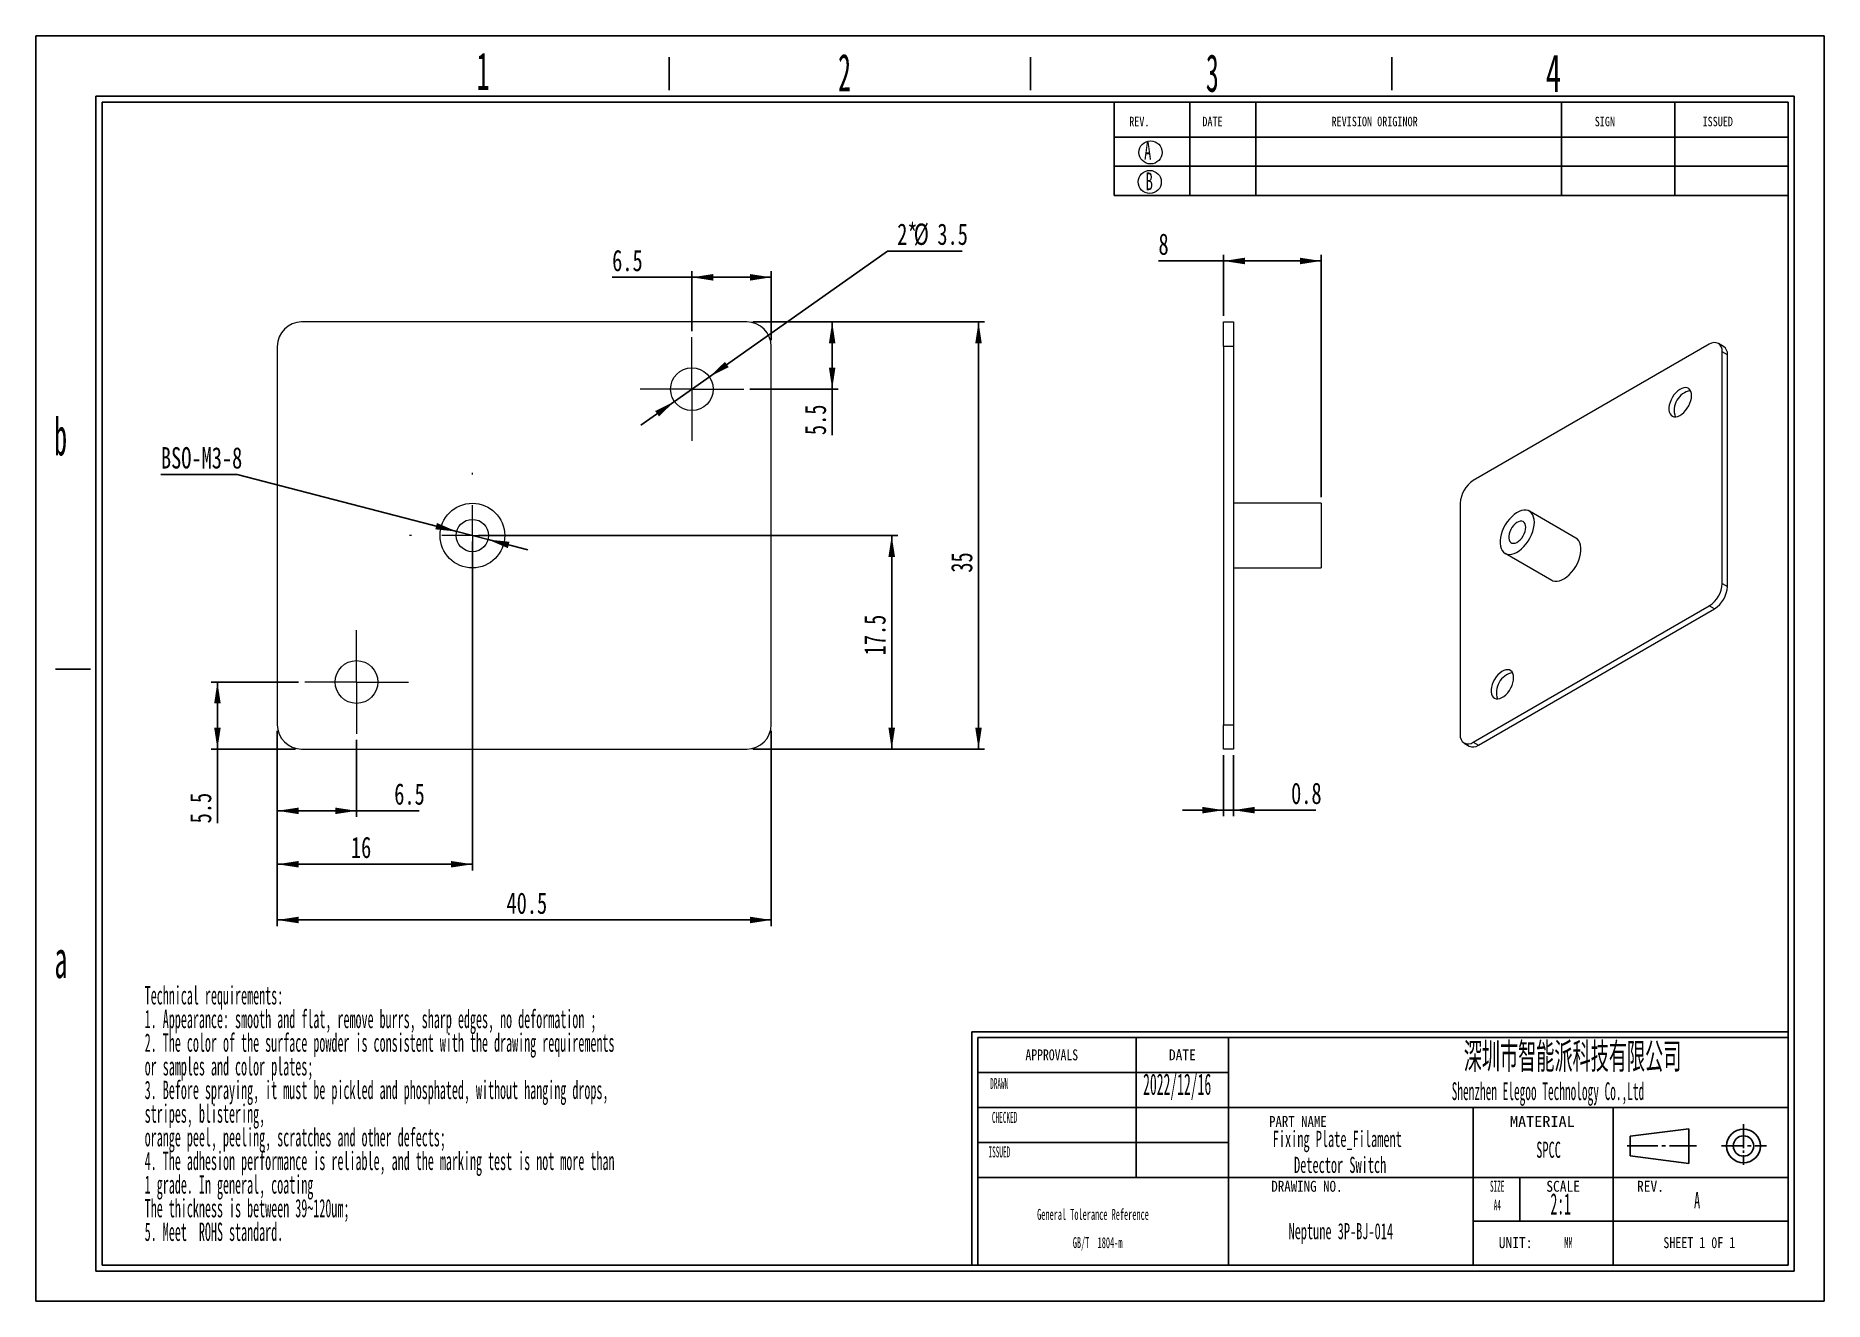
# Model space of a CAD drawing. Header units: millimetres. Extents: x 2 to 295, y 1 to 209.
import ezdxf

# ---------------------------------------------------------------- set-up
doc = ezdxf.new("R2010")
doc.units = ezdxf.units.MM
doc.linetypes.add('CENTER', pattern=[10.16, 6.35, -1.27, 1.27, -1.27])
doc.layers.add('DIM', color=5, linetype='Continuous')
doc.layers.add('SLD-0', color=179, linetype='Continuous')
doc.layers.add('中心线', color=1, linetype='CENTER', lineweight=15)
doc.styles.add('SLDTEXTSTYLE0', font='TXT', dxfattribs={"width": 0.56})
doc.styles.add('SLDTEXTSTYLE1', font='TXT', dxfattribs={"width": 0.469})
doc.styles.add('SLDTEXTSTYLE10', font='TXT', dxfattribs={"width": 1.089})
doc.styles.add('SLDTEXTSTYLE11', font='TXT', dxfattribs={"width": 0.56, "bigfont": 'bigfont'})
doc.styles.add('SLDTEXTSTYLE12', font='TXT', dxfattribs={"width": 0.805625})
doc.styles.add('SLDTEXTSTYLE13', font='TXT', dxfattribs={"width": 0.7})
doc.styles.add('SLDTEXTSTYLE2', font='TXT', dxfattribs={"width": 0.484})
doc.styles.add('SLDTEXTSTYLE3', font='TXT', dxfattribs={"width": 0.40535})
doc.styles.add('SLDTEXTSTYLE4', font='TXT', dxfattribs={"width": 0.6})
doc.styles.add('SLDTEXTSTYLE5', font='TXT', dxfattribs={"width": 0.5025})
doc.styles.add('SLDTEXTSTYLE6', font='TXT', dxfattribs={"width": 0.9075})
doc.styles.add('SLDTEXTSTYLE7', font='TXT', dxfattribs={"width": 0.870455})
doc.styles.add('SLDTEXTSTYLE8', font='TXT', dxfattribs={"width": 0.7865})
doc.styles.add('SLDTEXTSTYLE9', font='TXT', dxfattribs={"width": 0.862222})
doc.dimstyles.new('SLDDIMSTYLE0', dxfattribs={"dimtxt": 3.5, "dimasz": 3.5, "dimexe": 0, "dimexo": 0.0625, "dimgap": 0.875, "dimtad": 2, "dimlfac": 0.5, "dimrnd": 1e-09, "dimzin": 12, "dimdsep": 46, "dimtxsty": 'SLDTEXTSTYLE1', "dimsah": 1, "dimcen": 0.09, "dimadec": 0, "dimazin": 3, "dimtfac": 1, "dimtofl": 0, "dimtmove": 0, "dimatfit": 3, "dimfxl": 0, "dimfrac": 2, "dimtolj": 1, "dimtzin": 12, "dimarcsym": 0})
doc.dimstyles.new('SLDDIMSTYLE1', dxfattribs={"dimtxt": 3.5, "dimasz": 3.5, "dimexe": 0, "dimexo": 0.0625, "dimgap": 0.875, "dimtad": 0, "dimtih": 1, "dimtoh": 1, "dimlfac": 0.5, "dimrnd": 1e-09, "dimzin": 12, "dimdsep": 46, "dimtxsty": 'SLDTEXTSTYLE1', "dimsah": 1, "dimcen": 0, "dimadec": 0, "dimazin": 3, "dimtfac": 1, "dimtmove": 0, "dimatfit": 3, "dimfxl": 0, "dimfrac": 2, "dimtolj": 1, "dimtzin": 12, "dimarcsym": 0})
doc.dimstyles.new('SLDDIMSTYLE2', dxfattribs={"dimtxt": 3.5, "dimasz": 3.5, "dimexe": 0, "dimexo": 0.0625, "dimgap": 0.875, "dimtad": 0, "dimtih": 1, "dimtoh": 1, "dimlfac": 0.5, "dimrnd": 1e-09, "dimzin": 12, "dimdsep": 46, "dimtxsty": 'SLDTEXTSTYLE1', "dimsah": 1, "dimcen": 0, "dimadec": 0, "dimazin": 3, "dimtfac": 1, "dimtmove": 0, "dimatfit": 3, "dimfxl": 0, "dimfrac": 2, "dimtolj": 1, "dimtzin": 12, "dimarcsym": 0})
doc.dimstyles.new('SLDDIMSTYLE3', dxfattribs={"dimtxt": 3.5, "dimasz": 3.5, "dimexe": 0, "dimexo": 0.0625, "dimgap": 0.875, "dimtad": 2, "dimlfac": 0.5, "dimrnd": 1e-09, "dimdsep": 46, "dimtxsty": 'SLDTEXTSTYLE1', "dimsah": 1, "dimcen": 0.09, "dimadec": 0, "dimazin": 2, "dimtfac": 1, "dimtmove": 0, "dimatfit": 0, "dimfxl": 0, "dimfrac": 2, "dimtolj": 1, "dimtzin": 12, "dimarcsym": 0})

# ---------------------------------------------------------------- blocks, each defined once
blk = doc.blocks.new('SW_NOTE_0')
at = {"layer": 'SLD-0', "color": 0, "char_height": 2.6458, "attachment_point": 2, "style": 'SLDTEXTSTYLE0'}
for s, insert in [('Fixing Plate_Filament', (13.2, 3.41)), ('Detector Switch', (13.67, -0.85))]:
    blk.add_mtext(s, dxfattribs=dict(at, insert=insert))
blk = doc.blocks.new('SW_NOTE_1')
at = {"layer": 'SLD-0', "color": 0, "char_height": 3, "attachment_point": 1, "style": 'SLDTEXTSTYLE2'}
for s, insert in [('Technical requirements:', (0, 3.87)), ('1. Appearance: smooth and flat, remove burrs, sharp edges, no deformation ;', (0, -0.01)), ('2. The color of the surface powder is consistent with the drawing requirements', (0, -3.88)), ('or samples and color plates;', (0, -7.76)), ('3. Before spraying, it must be pickled and phosphated, without hanging drops,', (0, -11.63)), ('stripes, blistering,', (0, -15.51)), ('orange peel, peeling, scratches and other defects;', (0, -19.38)), ('4. The adhesion performance is reliable, and the marking test is not more than', (0, -23.26)), ('1 grade. In general, coating', (0, -27.13)), ('The thickness is between 39~120um;', (0, -31.01)), ('5. Meet  ROHS standard.', (0, -34.88))]:
    blk.add_mtext(s, dxfattribs=dict(at, insert=insert))
blk = doc.blocks.new('SW_NOTE_2')
at = {"layer": 'SLD-0', "color": 0, "char_height": 1.7927, "attachment_point": 2, "style": 'SLDTEXTSTYLE2'}
for s, insert in [('General Tolerance Reference', (12.75, 2.31)), ('GB/T  1804-m', (13.51, -2.32))]:
    blk.add_mtext(s, dxfattribs=dict(at, insert=insert))
blk = doc.blocks.new('_D')
at = {"layer": 'DIM'}
for p, q in [((41.42, 94.77), (41.42, 62.77)), ((122.42, 94.77), (122.42, 62.77)), ((41.42, 63.77), (122.42, 63.77))]:
    blk.add_line(p, q, dxfattribs=at)
for points in [[(41.42, 63.77), (44.92, 63.23), (44.92, 64.31)], [(122.42, 63.77), (118.92, 64.31), (118.92, 63.23)]]:
    blk.add_solid(points, dxfattribs=at)
at = {"layer": 'DIM', "insert": (79.01, 68.28), "char_height": 3.5, "attachment_point": 1, "style": 'SLDTEXTSTYLE13'}
blk.add_mtext('40.5', dxfattribs=at)
blk = doc.blocks.new('_D_1')
at = {"layer": 'DIM'}
for p, q in [((119.42, 161.77), (157.42, 161.77)), ((156.42, 91.77), (156.42, 161.77)), ((119.42, 91.77), (157.42, 91.77))]:
    blk.add_line(p, q, dxfattribs=at)
for points in [[(156.42, 161.77), (155.88, 158.27), (156.95, 158.27)], [(156.42, 91.77), (156.95, 95.27), (155.88, 95.27)]]:
    blk.add_solid(points, dxfattribs=at)
at = {"layer": 'DIM', "insert": (151.9, 120.69), "char_height": 3.5, "attachment_point": 1, "rotation": 90, "style": 'SLDTEXTSTYLE13'}
blk.add_mtext('35', dxfattribs=at)
blk = doc.blocks.new('_D_2')
at = {"layer": 'DIM'}
for p, q in [((34.82, 136.75), (22.34, 136.75)), ((70.85, 127.43), (34.82, 136.75)), ((75.98, 126.11), (70.85, 127.43)), ((75.98, 126.11), (82.5, 124.42))]:
    blk.add_line(p, q, dxfattribs=at)
for points in [[(70.85, 127.43), (67.6, 128.83), (67.33, 127.79)], [(75.98, 126.11), (79.23, 124.71), (79.5, 125.75)]]:
    blk.add_solid(points, dxfattribs=at)
at = {"layer": 'DIM', "insert": (22.34, 141.26), "char_height": 3.5, "attachment_point": 1, "style": 'SLDTEXTSTYLE13'}
blk.add_mtext('BSO-M3-8', dxfattribs=at)
blk = doc.blocks.new('_D_3')
at = {"layer": 'DIM'}
for p, q in [((112.28, 152.79), (141.49, 173.39)), ((141.49, 173.39), (153.75, 173.39)), ((106.56, 148.75), (112.28, 152.79)), ((106.56, 148.75), (101.05, 144.87))]:
    blk.add_line(p, q, dxfattribs=at)
for points in [[(112.28, 152.79), (115.45, 154.36), (114.83, 155.24)], [(106.56, 148.75), (103.38, 147.18), (104.01, 146.3)]]:
    blk.add_solid(points, dxfattribs=at)
at = {"layer": 'DIM', "char_height": 3.5, "attachment_point": 1, "style": 'SLDTEXTSTYLE13'}
for s, insert in [('2*', (143.08, 177.91)), ('%%c', (145.8, 177.91)), ('3.5', (149.67, 177.91))]:
    blk.add_mtext(s, dxfattribs=dict(at, insert=insert))
blk = doc.blocks.new('_D_4')
at = {"layer": 'DIM'}
for p, q in [((73.42, 125.77), (73.42, 71.9)), ((41.42, 94.77), (41.42, 71.9)), ((73.42, 72.9), (41.42, 72.9))]:
    blk.add_line(p, q, dxfattribs=at)
for points in [[(41.42, 72.9), (44.92, 72.37), (44.92, 73.44)], [(73.42, 72.9), (69.92, 73.44), (69.92, 72.37)]]:
    blk.add_solid(points, dxfattribs=at)
at = {"layer": 'DIM', "insert": (53.5, 77.42), "char_height": 3.5, "attachment_point": 1, "style": 'SLDTEXTSTYLE13'}
blk.add_mtext('16', dxfattribs=at)
blk = doc.blocks.new('_D_5')
at = {"layer": 'DIM'}
for p, q in [((74.42, 126.77), (143.18, 126.77)), ((142.18, 126.77), (142.18, 91.77)), ((119.42, 91.77), (143.18, 91.77))]:
    blk.add_line(p, q, dxfattribs=at)
for points in [[(142.18, 126.77), (141.64, 123.27), (142.72, 123.27)], [(142.18, 91.77), (142.72, 95.27), (141.64, 95.27)]]:
    blk.add_solid(points, dxfattribs=at)
at = {"layer": 'DIM', "insert": (137.67, 107.13), "char_height": 3.5, "attachment_point": 1, "rotation": 90, "style": 'SLDTEXTSTYLE13'}
blk.add_mtext('17.5', dxfattribs=at)
blk = doc.blocks.new('_D_6')
at = {"layer": 'DIM'}
for p, q in [((44.92, 102.77), (30.6, 102.77)), ((31.6, 102.77), (31.6, 91.77)), ((44.42, 91.77), (30.6, 91.77)), ((31.6, 91.77), (31.6, 79.61))]:
    blk.add_line(p, q, dxfattribs=at)
for points in [[(31.6, 102.77), (31.07, 99.27), (32.14, 99.27)], [(31.6, 91.77), (32.14, 95.27), (31.07, 95.27)]]:
    blk.add_solid(points, dxfattribs=at)
at = {"layer": 'DIM', "insert": (27.09, 79.61), "char_height": 3.5, "attachment_point": 1, "rotation": 90, "style": 'SLDTEXTSTYLE13'}
blk.add_mtext('5.5', dxfattribs=at)
blk = doc.blocks.new('_D_7')
at = {"layer": 'DIM'}
for p, q in [((41.42, 94.77), (41.42, 80.66)), ((54.42, 93.27), (54.42, 80.66)), ((54.42, 81.66), (41.42, 81.66)), ((54.42, 81.66), (64.68, 81.66))]:
    blk.add_line(p, q, dxfattribs=at)
for points in [[(41.42, 81.66), (44.92, 81.12), (44.92, 82.19)], [(54.42, 81.66), (50.92, 82.19), (50.92, 81.12)]]:
    blk.add_solid(points, dxfattribs=at)
at = {"layer": 'DIM', "insert": (60.6, 86.17), "char_height": 3.5, "attachment_point": 1, "style": 'SLDTEXTSTYLE13'}
blk.add_mtext('6.5', dxfattribs=at)
blk = doc.blocks.new('_D_8')
at = {"layer": 'DIM'}
for p, q in [((109.42, 169.09), (96.34, 169.09)), ((109.42, 160.27), (109.42, 170.09)), ((122.42, 169.09), (109.42, 169.09)), ((122.42, 158.77), (122.42, 170.09))]:
    blk.add_line(p, q, dxfattribs=at)
for points in [[(109.42, 169.09), (112.92, 168.55), (112.92, 169.63)], [(122.42, 169.09), (118.92, 169.63), (118.92, 168.55)]]:
    blk.add_solid(points, dxfattribs=at)
at = {"layer": 'DIM', "insert": (96.34, 173.6), "char_height": 3.5, "attachment_point": 1, "style": 'SLDTEXTSTYLE13'}
blk.add_mtext('6.5', dxfattribs=at)
blk = doc.blocks.new('_D_9')
at = {"layer": 'DIM'}
for p, q in [((119.42, 161.77), (133.42, 161.77)), ((132.42, 150.77), (132.42, 161.77)), ((118.92, 150.77), (133.42, 150.77)), ((132.42, 150.77), (132.42, 143.24))]:
    blk.add_line(p, q, dxfattribs=at)
for points in [[(132.42, 161.77), (131.88, 158.27), (132.95, 158.27)], [(132.42, 150.77), (132.95, 154.27), (131.88, 154.27)]]:
    blk.add_solid(points, dxfattribs=at)
at = {"layer": 'DIM', "insert": (127.9, 143.24), "char_height": 3.5, "attachment_point": 1, "rotation": 90, "style": 'SLDTEXTSTYLE13'}
blk.add_mtext('5.5', dxfattribs=at)
blk = doc.blocks.new('SW_CENTERMARKSYMBOL_0')
at = {"layer": '中心线', "color": 0}
for p, q in [((0, 10), (0, 10.3)), ((0, 0), (0, 5)), ((-10, 0), (-10.3, 0)), ((0, 0), (-5, 0)), ((0, 0), (0, -5)), ((0, 0), (5, 0)), ((10, 0), (10.3, 0)), ((0, -10), (0, -10.3))]:
    blk.add_line(p, q, dxfattribs=at)
blk = doc.blocks.new('SW_CENTERMARKSYMBOL_1')
at = {"layer": '中心线', "color": 0}
for p, q in [((0, 5), (0, 8.5)), ((0, 0), (0, 5)), ((-5, 0), (-8.5, 0)), ((0, 0), (-5, 0)), ((0, 0), (0, -5)), ((0, 0), (5, 0)), ((5, 0), (8.5, 0)), ((0, -5), (0, -8.5))]:
    blk.add_line(p, q, dxfattribs=at)
blk = doc.blocks.new('SW_CENTERMARKSYMBOL_2')
at = {"layer": '中心线', "color": 0}
for p, q in [((0, 5), (0, 8.5)), ((0, 0), (0, 5)), ((-5, 0), (-8.5, 0)), ((0, 0), (-5, 0)), ((0, 0), (0, -5)), ((0, 0), (5, 0)), ((5, 0), (8.5, 0)), ((0, -5), (0, -8.5))]:
    blk.add_line(p, q, dxfattribs=at)
blk = doc.blocks.new('_D_10')
at = {"layer": 'DIM'}
for p, q in [((196.61, 90.77), (196.61, 80.77)), ((198.21, 90.77), (198.21, 80.77)), ((196.61, 81.77), (189.88, 81.77)), ((196.61, 81.77), (198.21, 81.77)), ((198.21, 81.77), (211.76, 81.77))]:
    blk.add_line(p, q, dxfattribs=at)
for points in [[(196.61, 81.77), (193.11, 82.31), (193.11, 81.23)], [(198.21, 81.77), (201.71, 81.23), (201.71, 82.31)]]:
    blk.add_solid(points, dxfattribs=at)
at = {"layer": 'DIM', "insert": (207.68, 86.28), "char_height": 3.5, "attachment_point": 1, "style": 'SLDTEXTSTYLE13'}
blk.add_mtext('0.8', dxfattribs=at)
blk = doc.blocks.new('_D_11')
at = {"layer": 'DIM'}
for p, q in [((196.61, 171.77), (185.93, 171.77)), ((196.61, 162.77), (196.61, 172.77)), ((196.61, 171.77), (212.61, 171.77)), ((212.61, 133.07), (212.61, 172.77))]:
    blk.add_line(p, q, dxfattribs=at)
for points in [[(196.61, 171.77), (200.11, 171.23), (200.11, 172.31)], [(212.61, 171.77), (209.11, 172.31), (209.11, 171.23)]]:
    blk.add_solid(points, dxfattribs=at)
at = {"layer": 'DIM', "insert": (185.93, 176.28), "char_height": 3.5, "attachment_point": 1, "style": 'SLDTEXTSTYLE13'}
blk.add_mtext('8', dxfattribs=at)

msp = doc.modelspace()

# ---------------------------------------------------------------- linework, layer by layer
at = {"color": 7, "linetype": 'Continuous', "lineweight": 15}
for p, q in [((118.415, 161.77), (45.415, 161.77)), ((196.608, 161.77), (198.208, 161.77)), ((196.608, 157.77), (196.608, 161.77)), ((198.208, 161.77), (198.208, 157.77)), ((41.415, 157.77), (41.415, 95.77)), ((122.415, 95.77), (122.415, 157.77)), ((198.208, 157.77), (196.608, 157.77)), ((196.608, 157.77), (196.608, 95.77)), ((198.208, 157.77), (198.208, 95.77)), ((276.261, 158.12), (237.547, 135.771)), ((278.609, 157.779), (277.761, 158.269)), ((278.382, 118.926), (278.382, 156.895)), ((279.231, 156.406), (278.382, 156.895)), ((279.231, 118.436), (279.231, 156.406)), ((212.608, 132.07), (198.208, 132.07)), ((212.608, 132.07), (212.608, 121.47)), ((235.426, 132.097), (235.426, 94.128)), ((254.384, 126.352), (246.747, 130.761)), ((242.772, 123.875), (250.409, 119.467)), ((198.208, 121.47), (212.608, 121.47)), ((278.382, 118.926), (279.231, 118.436)), ((237.547, 92.903), (276.261, 115.252)), ((238.395, 92.413), (277.11, 114.762)), ((277.11, 114.762), (276.261, 115.252)), ((196.608, 95.77), (198.208, 95.77)), ((196.608, 91.77), (196.608, 95.77)), ((198.208, 95.77), (198.208, 91.77)), ((45.415, 91.77), (118.415, 91.77)), ((198.208, 91.77), (196.608, 91.77)), ((236.047, 92.754), (236.896, 92.265)), ((237.547, 92.903), (238.395, 92.413))]:
    msp.add_line(p, q, dxfattribs=at)
at = {"color": 7, "linetype": 'Continuous', "lineweight": 15, "flags": 128}
for points in [[(273.344, 149.7), (273.314, 150.066), (273.226, 150.385), (273.081, 150.648), (272.886, 150.846), (272.645, 150.972), (272.368, 151.024), (272.062, 150.998), (271.737, 150.896), (271.405, 150.722), (271.075, 150.48), (270.759, 150.178), (270.466, 149.827), (270.205, 149.437), (269.986, 149.022), (269.816, 148.593), (269.699, 148.166), (269.639, 147.754), (269.639, 147.369), (269.699, 147.025), (269.816, 146.733), (269.986, 146.502), (270.205, 146.339), (270.466, 146.249), (270.759, 146.237), (271.075, 146.3), (271.405, 146.439), (271.737, 146.648), (272.062, 146.921), (272.368, 147.249), (272.645, 147.621), (272.886, 148.025), (273.081, 148.449), (273.226, 148.879), (273.314, 149.3), (273.344, 149.7)], [(247.57, 128.941), (247.54, 129.396), (247.451, 129.807), (247.304, 130.165), (247.104, 130.462), (246.853, 130.692), (246.557, 130.851), (246.224, 130.934), (245.859, 130.94), (245.47, 130.869), (245.067, 130.722), (244.657, 130.502), (244.249, 130.215), (243.852, 129.866), (243.474, 129.463), (243.124, 129.014), (242.809, 128.528), (242.535, 128.017), (242.308, 127.492), (242.134, 126.962), (242.016, 126.44), (241.956, 125.937), (241.956, 125.463), (242.016, 125.028), (242.134, 124.643), (242.308, 124.314), (242.535, 124.05), (242.809, 123.855), (243.124, 123.734), (243.474, 123.689), (243.852, 123.722), (244.249, 123.831), (244.657, 124.015), (245.067, 124.269), (245.47, 124.588), (245.859, 124.965), (246.224, 125.393), (246.557, 125.861), (246.853, 126.361), (247.104, 126.88), (247.304, 127.409), (247.451, 127.937), (247.54, 128.451), (247.57, 128.941)], [(246.165, 128.129), (246.136, 128.439), (246.051, 128.704), (245.913, 128.911), (245.728, 129.053), (245.503, 129.124), (245.248, 129.122), (244.972, 129.045), (244.688, 128.898), (244.407, 128.686), (244.141, 128.418), (243.899, 128.105), (243.693, 127.759), (243.531, 127.396), (243.419, 127.03), (243.361, 126.675), (243.361, 126.347), (243.419, 126.058), (243.531, 125.821), (243.693, 125.645), (243.899, 125.538), (244.141, 125.504), (244.407, 125.544), (244.688, 125.656), (244.972, 125.837), (245.248, 126.078), (245.503, 126.37), (245.728, 126.701), (245.913, 127.057), (246.051, 127.424), (246.136, 127.786), (246.165, 128.129)], [(250.409, 119.467), (250.598, 119.377), (250.932, 119.294), (251.297, 119.288), (251.685, 119.359), (252.089, 119.506), (252.499, 119.725), (252.907, 120.012), (253.304, 120.361), (253.681, 120.765), (254.032, 121.214), (254.347, 121.699), (254.621, 122.21), (254.847, 122.736), (255.021, 123.265), (255.14, 123.787), (255.199, 124.291), (255.199, 124.765), (255.14, 125.199), (255.021, 125.584), (254.847, 125.913), (254.621, 126.177), (254.384, 126.352)], [(244.176, 103.466), (244.146, 103.832), (244.058, 104.151), (243.913, 104.414), (243.718, 104.612), (243.477, 104.739), (243.199, 104.79), (242.893, 104.764), (242.569, 104.663), (242.237, 104.488), (241.907, 104.246), (241.59, 103.945), (241.297, 103.593), (241.037, 103.203), (240.818, 102.788), (240.648, 102.359), (240.531, 101.932), (240.471, 101.52), (240.471, 101.135), (240.531, 100.792), (240.648, 100.499), (240.818, 100.268), (241.037, 100.105), (241.297, 100.016), (241.59, 100.003), (241.907, 100.067), (242.237, 100.205), (242.569, 100.415), (242.893, 100.687), (243.199, 101.015), (243.477, 101.387), (243.718, 101.791), (243.913, 102.215), (244.058, 102.645), (244.146, 103.066), (244.176, 103.466)]]:
    msp.add_lwpolyline(points, dxfattribs=at)
at = {"color": 7, "linetype": 'Continuous', "lineweight": 15}
for centre, radius in [((109.415, 150.77), 3.5), ((73.415, 126.77), 5.3), ((73.415, 126.77), 2.65), ((54.415, 102.77), 3.5)]:
    msp.add_circle(centre, radius, dxfattribs=at)
for centre, radius, start, end in [((45.415, 157.77), 4, 90, 180), ((118.415, 157.77), 4, 0, 90), ((277.083, 157.094), 1.315, 351.31468, 128.67457), ((277.731, 156.554), 1.507, 354.33758, 54.35024), ((273.844, 147.269), 3.338, 101.91785, 198.08753), ((240.012, 131.899), 4.59, 122.4764, 177.5236), ((273.796, 119.125), 4.59, 302.4764, 357.5236), ((274.645, 118.635), 4.59, 302.4763, 357.5237), ((244.675, 101.035), 3.338, 101.91785, 198.08753), ((45.415, 95.77), 4, 180, 270), ((118.415, 95.77), 4, 270, 0), ((236.725, 93.929), 1.315, 171.31468, 308.67457), ((237.521, 93.593), 1.469, 244.78089, 306.52957)]:
    msp.add_arc(centre, radius, start, end, dxfattribs=at)
at = {"layer": 'SLD-0'}
for p, q in [((1.812, 208.674), (295.107, 208.674)), ((1.812, 1.294), (1.812, 208.674)), ((295.107, 208.674), (295.107, 1.294)), ((12.675, 7.219), (12.675, 197.811)), ((12.675, 197.811), (289.181, 197.811)), ((252.017, 197.811), (252.017, 182.514)), ((270.599, 197.811), (270.599, 182.514)), ((289.181, 197.811), (289.181, 7.219)), ((289.181, 7.219), (12.675, 7.219)), ((295.107, 1.294), (1.812, 1.294))]:
    msp.add_line(p, q, dxfattribs=at)
at = {"layer": 'SLD-0', "color": 6, "linetype": 'Continuous'}
for p, q in [((105.701, 199.786), (105.701, 205.169)), ((164.952, 199.786), (164.952, 205.169)), ((224.204, 199.786), (224.204, 205.169)), ((11.687, 6.231), (11.687, 198.799)), ((11.687, 198.799), (290.169, 198.799)), ((290.169, 198.799), (290.169, 6.231)), ((10.805, 104.853), (5.068, 104.853)), ((290.169, 6.231), (11.687, 6.231))]:
    msp.add_line(p, q, dxfattribs=at)
at = {"layer": 'SLD-0', "color": 179, "linetype": 'Continuous'}
for p, q in [((178.659, 197.811), (178.659, 182.514)), ((191.05, 197.811), (191.05, 182.514)), ((201.886, 197.811), (201.886, 182.514)), ((178.659, 192.074), (289.181, 192.074)), ((178.659, 187.294), (289.181, 187.294)), ((178.659, 182.514), (289.181, 182.514)), ((289.181, 45.462), (155.33, 45.462)), ((155.33, 45.462), (155.33, 7.219)), ((289.181, 44.506), (156.286, 44.506)), ((156.286, 44.506), (156.286, 7.219)), ((182.281, 44.506), (182.281, 21.56)), ((197.398, 44.506), (197.398, 7.219)), ((197.398, 38.77), (156.286, 38.77)), ((289.181, 33.033), (156.286, 33.033)), ((237.553, 33.033), (237.553, 7.219)), ((260.499, 7.219), (260.499, 33.033)), ((263.255, 28.354), (272.888, 29.538)), ((272.888, 23.846), (272.888, 29.538)), ((281.869, 26.35), (281.869, 30.316)), ((197.398, 27.297), (156.286, 27.297)), ((262.786, 26.733), (267.83, 26.733)), ((263.255, 25.106), (263.255, 28.354)), ((268.461, 26.733), (269.091, 26.733)), ((269.722, 26.733), (274.136, 26.733)), ((281.869, 26.733), (278.268, 26.733)), ((282.5, 26.733), (283.13, 26.733)), ((283.761, 26.733), (285.653, 26.733)), ((263.255, 25.106), (272.888, 23.846)), ((281.869, 25.966), (281.869, 25.583)), ((281.869, 25.2), (281.869, 23.667)), ((289.181, 21.56), (156.286, 21.56)), ((245.202, 21.56), (245.202, 14.39)), ((237.553, 14.39), (289.181, 14.39))]:
    msp.add_line(p, q, dxfattribs=at)
at = {"layer": 'SLD-0', "lineweight": 0}
for centre in [(184.622, 189.564), (184.499, 184.715)]:
    msp.add_circle(centre, 1.894, dxfattribs=at)
at = {"layer": 'SLD-0', "color": 179, "linetype": 'Continuous'}
for radius in [2.771, 1.669]:
    msp.add_circle((281.869, 26.733), radius, dxfattribs=at)

# ---------------------------------------------------------------- block references
at = {"layer": 'SLD-0', "color": 5}
msp.add_blockref('SW_NOTE_1', (19.675, 49.055), dxfattribs=at)
at = {"layer": 'SLD-0'}
msp.add_blockref('SW_NOTE_0', (202.049, 25.808), dxfattribs=at)
at = {"layer": 'SLD-0', "color": 179}
msp.add_blockref('SW_NOTE_2', (162.438, 14.111), dxfattribs=at)
at = {"layer": '中心线'}
for name, p in [('SW_CENTERMARKSYMBOL_1', (109.415, 150.77)), ('SW_CENTERMARKSYMBOL_0', (73.415, 126.77)), ('SW_CENTERMARKSYMBOL_2', (54.415, 102.77))]:
    msp.add_blockref(name, p, dxfattribs=at)

# ---------------------------------------------------------------- texts
at = {"color": 7, "linetype": 'Continuous', "lineweight": 0, "char_height": 3.5, "attachment_point": 1, "style": 'SLDTEXTSTYLE1'}
for s, insert in [('2022/12/16', (183.411, 38.608)), ('2:1', (250.218, 19.001))]:
    msp.add_mtext(s, dxfattribs=dict(at, insert=insert))
at = {"layer": 'SLD-0'}
for s, insert, char_height, attachment_point, style in [('1', (74.111, 205.971), 6.172, 1, 'SLDTEXTSTYLE5'), ('2', (133.388, 205.728), 6.172, 1, 'SLDTEXTSTYLE5'), ('3', (193.707, 205.666), 6.172, 1, 'SLDTEXTSTYLE5'), ('4', (249.441, 205.659), 6.172, 1, 'SLDTEXTSTYLE4'), ('A', (183.578, 191.286), 2.903, 1, 'SLDTEXTSTYLE4'), ('B', (183.832, 186.271), 2.903, 1, 'SLDTEXTSTYLE4'), ('b', (4.835, 146.092), 6.172, 1, 'SLDTEXTSTYLE5'), ('a', (4.88, 60.423), 6.172, 1, 'SLDTEXTSTYLE5'), ('\\M+1905B圳\\M+18E73\\M+19271\\M+1945C\\M+19468\\M+189C8\\M+18B5A\\M+1974C\\M+18CC0\\M+18CF6\\M+18E69', (253.833, 43.706), 4.82808, 2, 'SLDTEXTSTYLE11'), ('SPCC', (249.899, 27.438), 2.6458, 2, 'SLDTEXTSTYLE0'), ('A', (274.258, 19.174), 2.646, 2, 'SLDTEXTSTYLE0'), ('Neptune 3P-BJ-014', (215.826, 14.096), 2.64583, 2, 'SLDTEXTSTYLE0')]:
    msp.add_mtext(s, dxfattribs=dict(at, insert=insert, char_height=char_height, attachment_point=attachment_point, style=style))
at = {"layer": 'SLD-0', "color": 179}
for s, insert, char_height, attachment_point, style in [('REV.', (181.129, 195.4), 1.5536, 1, 'SLDTEXTSTYLE8'), ('DATE', (193.126, 195.4), 1.5536, 1, 'SLDTEXTSTYLE8'), ('REVISION ORIGINOR', (214.308, 195.4), 1.55363, 1, 'SLDTEXTSTYLE8'), ('SIGN', (257.466, 195.4), 1.5536, 1, 'SLDTEXTSTYLE8'), ('ISSUED', (275.148, 195.4), 1.5536, 1, 'SLDTEXTSTYLE8'), ('APPROVALS', (168.427, 42.563), 1.7927, 2, 'SLDTEXTSTYLE8'), ('DATE', (189.85, 42.563), 1.7927, 2, 'SLDTEXTSTYLE6'), ('DRAWN', (159.804, 37.853), 1.7927, 2, 'SLDTEXTSTYLE3'), ('Shenzhen Elegoo Technology Co.,Ltd', (249.798, 37.165), 2.91042, 2, 'SLDTEXTSTYLE1'), ('CHECKED', (160.696, 32.315), 1.7927, 2, 'SLDTEXTSTYLE3'), ('PART NAME', (208.794, 31.645), 1.7927, 2, 'SLDTEXTSTYLE9'), ('MATERIAL', (248.88, 31.645), 1.7927, 2, 'SLDTEXTSTYLE10'), ('ISSUED', (159.837, 26.654), 1.7927, 2, 'SLDTEXTSTYLE3'), ('DRAWING NO.', (210.268, 21.022), 1.79265, 2, 'SLDTEXTSTYLE7'), ('SIZE', (241.479, 21.022), 1.7927, 2, 'SLDTEXTSTYLE3'), ('SCALE', (252.289, 21.022), 1.7927, 2, 'SLDTEXTSTYLE6'), ('REV.', (266.61, 21.022), 1.7927, 2, 'SLDTEXTSTYLE6'), ('A4', (241.49, 17.953), 1.7927, 2, 'SLDTEXTSTYLE3'), ('UNIT:', (244.499, 11.791), 1.7927, 2, 'SLDTEXTSTYLE6'), ('MM', (253.161, 11.791), 1.7927, 2, 'SLDTEXTSTYLE2'), ('SHEET 1 0F 1', (274.62, 11.791), 1.79265, 2, 'SLDTEXTSTYLE12')]:
    msp.add_mtext(s, dxfattribs=dict(at, insert=insert, char_height=char_height, attachment_point=attachment_point, style=style))

# ---------------------------------------------------------------- dimensions: what is measured, and where the dimension line sits
at = {"layer": 'DIM'}
dim = msp.add_diameter_dim_2p(p1=(112.275, 152.788), p2=(106.555, 148.753), text='2*<>', dimstyle='SLDDIMSTYLE2', dxfattribs=at)
dim.commit()
dim.dimension.update_dxf_attribs({"geometry": '_D_3', "text_midpoint": (148.415, 175.931), "dimtype": 163})
for base, p1, p2, dimstyle, picture, middle in [((212.608, 171.77), (196.608, 161.77), (212.608, 132.07), 'SLDDIMSTYLE0', '_D_11', (186.608, 171.77)), ((109.415, 169.088), (122.415, 157.77), (109.415, 159.27), 'SLDDIMSTYLE0', '_D_8', (98.384, 169.088)), ((41.415, 72.904), (73.415, 126.77), (41.415, 95.77), 'SLDDIMSTYLE0', '_D_4', (54.858, 72.904)), ((122.415, 63.77), (41.415, 95.77), (122.415, 95.77), 'SLDDIMSTYLE0', '_D', (81.735, 63.77)), ((41.415, 81.656), (54.415, 94.27), (41.415, 95.77), 'SLDDIMSTYLE0', '_D_7', (62.639, 81.656)), ((198.208, 81.77), (196.608, 91.77), (198.208, 91.77), 'SLDDIMSTYLE3', '_D_10', (209.72, 81.77))]:
    dim = msp.add_linear_dim(base=base, p1=p1, p2=p2, dimstyle=dimstyle, dxfattribs=at)
    dim.commit()
    dim.dimension.update_dxf_attribs({"geometry": picture, "text_midpoint": middle, "dimtype": 160})
for base, p1, p2, picture, middle in [((132.415, 161.77), (117.915, 150.77), (118.415, 161.77), '_D_9', (132.415, 145.285)), ((156.415, 161.77), (118.415, 91.77), (118.415, 161.77), '_D_1', (156.415, 122.049)), ((142.178, 91.77), (73.415, 126.77), (118.415, 91.77), '_D_5', (142.178, 109.855)), ((31.605, 91.77), (45.915, 102.77), (45.415, 91.77), '_D_6', (31.605, 81.656))]:
    dim = msp.add_linear_dim(base=base, p1=p1, p2=p2, angle=90, dimstyle='SLDDIMSTYLE0', dxfattribs=at)
    dim.commit()
    dim.dimension.update_dxf_attribs({"geometry": picture, "text_midpoint": middle, "dimtype": 160})
dim = msp.add_diameter_dim_2p(p1=(70.85, 127.433), p2=(75.981, 126.107), text='BSO-M3-8', dimstyle='SLDDIMSTYLE1', override={"dimpost": '<>'}, dxfattribs=at)
dim.commit()
dim.dimension.update_dxf_attribs({"geometry": '_D_2', "text_midpoint": (27.785, 138.785), "dimtype": 163})

doc.saveas('drawing.dxf')
